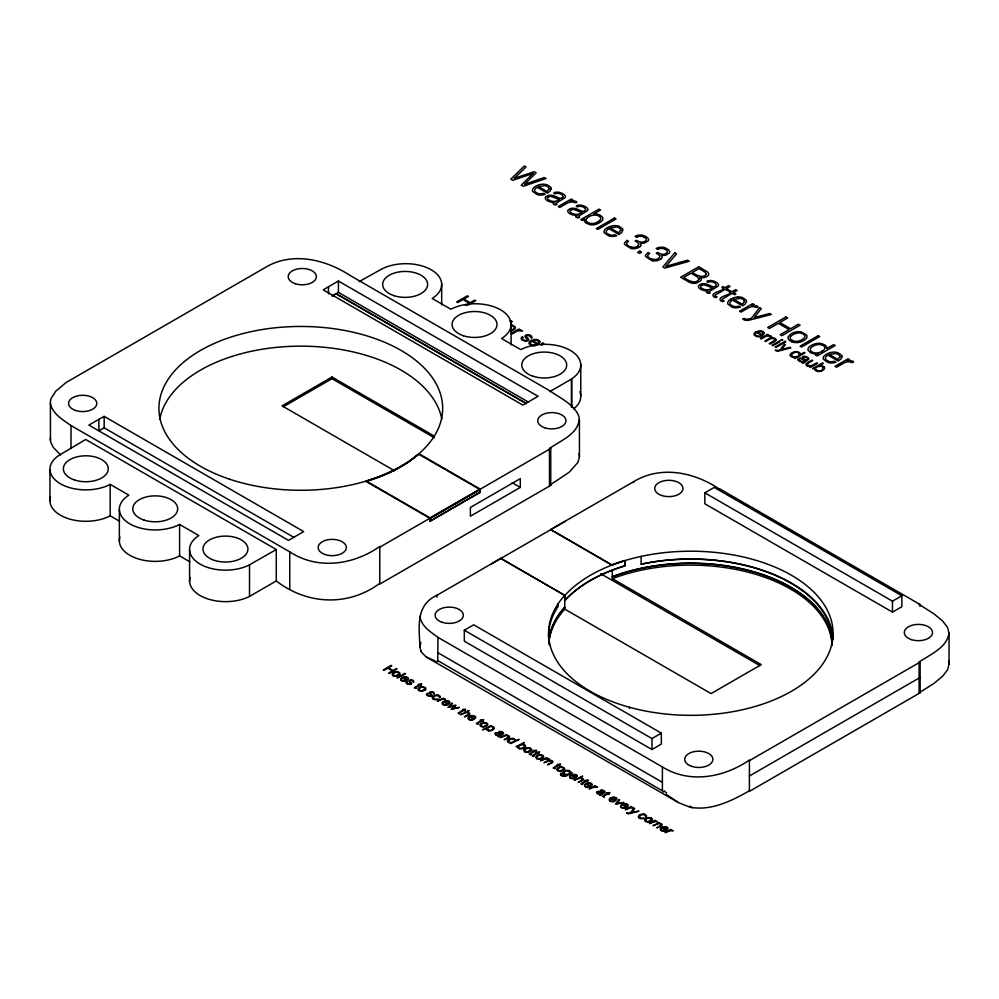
<?xml version="1.0" encoding="UTF-8"?>
<svg xmlns="http://www.w3.org/2000/svg" width="999" height="999" viewBox="0 0 999 999"><rect width="100%" height="100%" fill="white"/><g stroke="black" fill="none" stroke-linecap="round" stroke-linejoin="round"><path stroke-width="1.5" d="M50.425 403.446L50.425 440.334M548.888 643.331A141.671 81.793 0 0 1 564.772 609.128L564.735 595.304L500.786 558.391L436.9 595.279C415.422 605.107 419.043 627.11 419.992 646.952M579.432 419.68L579.432 456.568L577.922 462.4L569.28 472.19L549.487 485.377L549.487 448.489C560.464 440.571 580.456 433.241 579.058 416.783C574.425 403.996 558.903 397.515 549.962 390.859L349.837 275.312C325.649 259.553 292.245 251.211 265.334 267.47L66.246 382.417L55.682 391.283L50.961 398.751A33.754 19.493 0 0 0 50.899 405.794C54.383 414.91 63.387 420.217 71.004 425.549L289.76 551.848C317.682 570.217 353.421 564.959 379.782 546.465L379.782 584.078L550.736 485.377L550.736 448.489L549.487 448.489M949.05 633.254C946.652 648.039 930.044 654.445 919.105 662.075L919.105 692.806L933.865 683.478L942.744 676.123L947.539 669.829L949.05 663.998L949.05 633.254L947.539 627.422L942.744 621.116L933.865 613.773L919.105 604.432L919.954 604.432L919.954 606.356M500.786 558.391L564.735 595.416A141.783 81.856 0 0 0 558.179 603.683L558.179 606.343A141.87 81.906 0 0 0 549.475 645.192M550.699 529.57L612 565.072L550.699 529.57L633.703 481.643C660.876 465.122 694.417 472.152 719.455 489.173M437.1 661.263L437.312 661.251A3.009 1.598 64.7 0 0 437.737 661.113L437.962 637.374C430.681 631.967 421.016 626.148 419.992 616.208M420.816 642.394L419.992 646.578L420.716 650.749M410.601 683.641L410.664 683.453A2.872 1.661 0 0 0 410.302 682.816A12.163 7.018 0 0 0 409.627 682.205A6.006 3.472 0 0 1 409.016 681.568A2.473 1.424 0 0 1 408.803 680.918L409.153 680.431A2.772 1.598 0 0 1 409.578 680.169L409.765 680.094A1.998 1.149 0 0 1 410.601 679.907A2.235 1.286 0 0 1 411.551 679.944C414.51 679.495 413.973 684.165 413.136 681.842A1.336 0.774 0 0 0 413.136 681.555A2.098 1.211 0 0 0 412.962 681.268L412.774 681.081A3.709 2.148 0 0 0 412.225 680.731L411.463 680.456A1.349 0.774 0 0 0 411.026 680.419L410.377 680.531A1.461 0.849 0 0 0 410.065 680.694L409.84 681.118A3.109 1.798 0 0 0 410.114 681.618A12.488 7.205 0 0 0 410.826 682.317A6.044 3.484 0 0 1 411.413 682.979A2.697 1.561 0 0 1 411.6 683.641A1.361 0.787 0 0 1 411.488 683.878L411.251 684.128M415.384 687.799L419.755 685.189L421.341 685.489L420.292 684.877L421.84 683.978L418.306 684.365L419.105 684.814L414.385 687.836L416.283 688.448L415.409 687.974M477.272 723.538L481.643 720.928L483.229 721.216L482.18 720.616L483.741 719.717L480.207 720.092L480.994 720.554L476.286 723.501L478.184 724.188L477.31 723.713M530.157 754.07L534.527 751.46L536.113 751.748L535.064 751.148L536.625 750.249L533.091 750.624L533.878 751.086L529.17 754.02L531.068 754.72L530.169 754.22M533.166 755.806L537.524 753.196L539.123 753.483L538.074 752.884L539.622 751.985L536.088 752.359L536.888 752.821L532.18 755.756L534.065 756.455L533.191 755.981M554.195 767.944L558.553 765.334L560.152 765.621L559.103 765.022L560.651 764.123L557.117 764.497L557.917 764.959L553.196 767.969L555.094 768.593L554.208 768.094M581.843 783.903L586.201 781.293L587.799 781.593L586.75 780.981L588.299 780.082L584.765 780.469L585.551 780.918L580.881 783.79L582.742 784.552L581.83 784.04M603.471 796.39L607.842 793.78L609.427 794.08L608.379 793.468L609.939 792.569L606.405 792.956L607.192 793.406L602.484 796.353L604.383 797.04L603.483 796.553M545.566 197.228C548.613 193.569 554.27 195.654 557.767 197.49A21.141 12.2 0 0 0 558.154 197.665L558.941 197.989A6.381 3.684 0 0 0 559.902 198.326L561.251 198.314M430.981 695.504L431.093 695.242A2.872 1.661 0 0 0 430.731 694.617A12.163 7.018 0 0 0 430.07 694.005A6.006 3.472 0 0 1 429.445 693.368A2.473 1.424 0 0 1 429.245 692.707L429.595 692.22A2.772 1.598 0 0 1 430.02 691.97L430.207 691.895A1.998 1.149 0 0 1 431.031 691.708A2.235 1.286 0 0 1 431.98 691.745C434.94 691.296 434.415 695.953 433.578 693.643A1.336 0.774 0 0 0 433.566 693.356A2.098 1.211 0 0 0 433.391 693.069L433.091 692.782A3.709 2.148 0 0 0 432.654 692.519L431.905 692.257A1.349 0.774 0 0 0 431.456 692.207L430.806 692.319A1.461 0.849 0 0 0 430.494 692.482L430.269 692.919A3.109 1.798 0 0 0 430.544 693.418A12.488 7.205 0 0 0 431.256 694.118A6.044 3.484 0 0 1 431.843 694.78A2.697 1.561 0 0 1 432.03 695.441A1.361 0.787 0 0 1 431.93 695.679L431.78 695.841M541.008 344.742L542.794 342.807L543.693 343.331L541.858 345.304M454.707 705.781L451.223 709.203L459.328 707.417L452.46 708.928L455.969 705.481L455.244 705.057L449.163 707.067L452.497 703.471L451.848 703.096L447.952 707.317L454.682 705.769M637.562 246.254L638.623 245.092A4.645 2.685 0 0 0 638.523 243.719A6.319 3.646 0 0 0 638.186 243.207L637.275 242.357A15.772 9.103 0 0 0 635.139 241.059L636.45 240.297A20.217 11.676 0 0 0 638.661 241.408L639.735 241.795A5.445 3.147 0 0 0 640.809 242.033A4.071 2.348 0 0 0 642.906 242.033L644.455 241.546A6.981 4.021 0 0 0 645.179 241.146L646.103 240.272A3.871 2.235 0 0 0 646.253 239.236A4.97 2.872 0 0 0 645.591 238.212A8.292 4.795 0 0 0 644.093 237.15M792.769 353.346C787.949 357.492 800.099 358.391 799.212 353.609A3.009 1.736 0 0 0 798.438 352.897A4.133 2.385 0 0 0 798.114 352.722L797.951 352.647A2.922 1.686 0 0 0 797.077 352.397M509.502 739.822C505.344 743.918 517.407 742.881 513.961 739.46A2.635 1.523 0 0 0 512.749 739.035M98.851 419.343L88.874 425.099L288.511 540.372L303.684 531.58L104.171 416.383L98.851 419.343L98.951 430.756L104.171 427.834L294.243 537.574M328.446 286.788L338.424 281.019L538.074 396.291L522.802 405.07L323.289 289.872L328.446 286.788L328.546 293.943M332.192 295.991L338.424 292.382L528.633 402.197M332.342 296.091L336.226 293.768L526.311 403.509M359.103 281.643L381.456 269.181A35.902 20.729 0 0 1 431.181 269.755A35.902 20.729 0 0 1 432.18 298.464L450.861 309.253A35.902 20.729 0 0 1 500.586 309.827A35.902 20.729 0 0 1 501.585 338.536L520.816 349.638A35.902 20.729 0 0 1 570.267 350.374A35.902 20.729 0 0 1 571.528 378.921L571.528 407.355M570.404 201.311L572.852 199.9L571.341 199.026L558.241 206.581L559.765 207.455L566.183 203.746A15.822 9.141 0 0 1 568.456 202.647L569.355 202.347A6.031 3.484 0 0 1 570.866 202.048A4.995 2.885 0 0 1 573.364 202.148C575.998 203.808 578.945 201.661 574.675 201.086A4.258 2.46 0 0 0 573.426 200.961L570.454 201.336M584.64 219.156L582.33 220.492L580.819 219.618L599.013 209.103L600.536 209.977L593.818 214.086A6.618 3.821 0 0 1 596.703 214.161L597.177 214.236A8.604 4.97 0 0 1 600.461 215.422L602.484 217.245A7.58 4.383 0 0 1 602.797 219.181A9.078 5.245 0 0 1 601.86 220.841L601.648 221.066A13.761 7.942 0 0 1 599.375 222.789A15.335 8.854 0 0 1 596.341 224.176L595.541 224.413A8.067 4.658 0 0 1 593.106 224.825A7.105 4.096 0 0 1 590.234 224.675L586.588 223.351A7.692 4.446 0 0 1 584.427 220.342A5.844 3.372 0 0 1 584.69 219.193M434.403 436.151L331.98 377.023L282.068 405.844L394.455 470.729M283.416 406.73L331.98 378.683L434.215 437.712M465.347 305.482L469.28 303.209L462.949 299.55L457.692 302.572L456.68 301.998L467.395 295.804L468.406 296.391L463.811 299.051L470.142 302.709L474.75 300.05L475.761 300.637L467.719 305.269M518.331 330.357L519.78 329.52L518.893 329.008L511.176 333.454L512.075 333.978L515.846 331.793A9.316 5.382 0 0 1 517.195 331.144A3.871 2.235 0 0 1 518.606 330.781A2.935 1.698 0 0 1 520.079 330.844L522.527 330.869L520.854 330.219A2.51 1.449 0 0 0 520.117 330.145L518.369 330.369M276.273 549.512L249.525 564.822A35.902 20.729 0 0 1 200.087 564.098A35.902 20.729 0 0 1 198.826 535.551L179.595 524.438A35.902 20.729 0 0 1 129.858 523.863A35.902 20.729 0 0 1 128.859 495.154L110.19 484.378A35.902 20.729 0 0 1 60.452 483.791A35.902 20.729 0 0 1 59.453 455.082L85.702 439.485L276.273 549.512L276.273 580.956L249.65 596.328A35.902 20.729 0 0 1 208.167 599.025A35.902 20.729 0 0 1 190.085 577.372M549.675 391.67L571.653 378.983L571.653 407.43M751.648 305.956L754.095 304.533L752.584 303.659L739.485 311.226L741.008 312.1L747.427 308.391A15.822 9.141 0 0 1 749.7 307.292L750.599 306.993A6.031 3.484 0 0 1 752.11 306.693A4.995 2.885 0 0 1 754.607 306.793C757.242 308.454 760.189 306.306 755.918 305.731A4.258 2.46 0 0 0 754.67 305.594L751.698 305.981M430.057 517.907L480.044 489.048L480.044 492.17L430.057 521.028L430.057 517.907L366.171 481.019A142.058 82.018 0 0 0 418.856 453.721L480.044 489.048M379.782 547.19L550.736 448.489M430.244 518.469L480.157 489.647L480.157 492.407L430.244 521.228L430.244 518.469L366.171 481.481A141.87 81.906 0 0 0 410.601 460.651L418.818 454.245L480.157 489.647M769.455 339.323L765.621 341.533L764.784 341.059L770.204 337.887L770.217 336.626A3.871 2.235 0 0 0 769.73 336.313A2.872 1.661 0 0 0 767.419 335.914A2.273 1.311 0 0 0 766.77 336.026A6.406 3.696 0 0 0 765.034 336.763L761.188 338.973L760.351 338.499L767.494 334.378L768.318 334.865L767.244 335.477A3.122 1.798 0 0 1 769.118 335.477A3.796 2.185 0 0 1 770.741 336.039M520.304 487.412L470.392 516.233L470.392 507.442L520.304 478.633L520.304 487.412L512.237 482.754M817.831 353.796L815.521 355.12L817.045 355.994L835.239 345.492L833.728 344.618L826.623 348.489A6.618 3.821 0 0 0 826.498 346.828L826.348 346.553A8.604 4.97 0 0 0 824.3 344.655L821.141 343.494A7.58 4.383 0 0 0 817.806 343.306A9.078 5.245 0 0 0 814.922 343.843L814.51 343.968A13.761 7.942 0 0 0 811.875 345.092A15.335 8.854 0 0 0 809.153 347.028L808.553 347.727A7.905 4.57 0 0 0 808.016 348.901A7.08 4.083 0 0 0 808.266 350.562L810.576 352.672A7.867 4.545 0 0 0 813.823 353.733A7.293 4.208 0 0 0 815.783 353.933A5.844 3.372 0 0 0 817.781 353.758M491.57 563.811L565.059 521.378M847.152 361.089L849.6 359.677L848.089 358.803L834.989 366.358L836.513 367.232L842.931 363.524A15.822 9.141 0 0 1 845.204 362.425L846.103 362.125A6.031 3.484 0 0 1 847.614 361.825A4.995 2.885 0 0 1 850.099 361.925C852.734 363.586 855.681 361.438 851.423 360.864A4.258 2.46 0 0 0 850.174 360.739L847.202 361.114M464.31 630.232L473.701 624.812L661.338 733.154L661.338 744.105L651.96 749.525L464.31 641.183L464.31 630.232L651.96 738.561L661.338 733.154M704.832 492.832L714.21 487.412L901.86 595.741L901.86 606.705L892.469 612.112L704.832 503.783L704.832 492.832L892.469 601.161L901.86 595.741M564.697 595.454L565.047 595.254A142.145 82.068 0 0 1 624.887 560.601M564.622 600.711A141.783 81.856 0 0 1 624.987 565.809L624.987 560.651L624.887 565.859A142.145 82.068 0 0 0 565.047 600.411L564.697 600.599M442.482 698.9L443.531 698.301L437.287 701.161L440.684 699.949A6.768 3.909 0 0 1 441.658 699.475A2.46 1.424 0 0 1 443.768 699.225L445.529 699.275L444.318 698.813A1.823 1.049 0 0 0 443.781 698.751L442.507 698.913M500.062 735.027L500.949 734.515A4.508 2.61 0 0 1 499.887 734.165L497.29 733.241A1.249 0.724 0 0 0 496.628 733.316L496.191 733.503M517.682 746.44L516.046 746.628L524.475 742.507L521.403 744.292A2.872 1.661 0 0 1 523.039 744.33A3.684 2.123 0 0 1 524.45 744.842A4.208 2.435 0 0 1 524.737 745.029A3.284 1.898 0 0 1 525.324 745.616M544.193 759.402L540.521 760.763L546.778 757.904L545.929 758.391M601.623 793.656L602.497 793.144A4.508 2.61 0 0 1 601.435 792.794L598.838 791.87A1.249 0.724 0 0 0 598.189 791.945L597.739 792.132M626.773 813.011L627.572 812.824A2.735 1.573 0 0 0 627.847 813.011L628.471 813.174A3.434 1.986 0 0 0 629.857 812.899A3.372 1.948 0 0 1 630.481 812.749L633.965 808.241L634.69 808.653L631.668 812.474L638.973 811.138L630.044 813.461A6.144 3.546 0 0 1 628.945 813.661A2.26 1.311 0 0 1 628.046 813.661M749.4 760.651L920.141 662.075L920.141 692.806L749.4 791.383L749.4 760.052C723.988 777.484 689.797 784.04 662.399 766.957L437.962 637.374M749.4 776.011L920.141 677.434M749.4 790.783C735.401 798.713 720.541 806.43 704.258 807.879A33.529 19.356 0 0 1 695.441 807.929L692.469 807.654A24.638 24.138 -48.8 0 1 691.258 807.429A27.223 26.511 -37.8 0 1 690.134 807.192M379.782 583.354C348.102 606.78 307.155 604.82 276.273 580.956M411.014 684.278L407.105 683.903A2.972 1.711 0 0 1 406.768 681.53M431.443 696.078L427.535 695.704A2.972 1.711 0 0 1 427.197 693.318L427.972 693.756L427.485 694.455A1.523 0.874 0 0 0 427.522 694.767L427.997 695.279M495.516 733.091L495.891 732.916A1.923 1.111 0 0 1 497.14 732.717L500.174 733.703M510.939 331.206L514.735 329.22A4.808 2.772 0 0 0 515.147 326.948A4.283 2.473 0 0 0 514.76 326.523L514.26 326.124A6.781 3.909 0 0 0 513.623 325.736L512.687 325.337M510.014 321.466L510.814 321.578M498.788 735.776L495.929 735.189L494.93 733.653A2.185 1.261 0 0 1 495.529 733.091M549.487 485.377L550.736 485.377M919.105 662.075L920.141 662.075M919.105 692.806L920.141 692.806M821.153 366.283C807.392 366.958 823.426 375.886 822.814 367.008A4.021 2.323 0 0 0 822.264 366.645A3.009 1.736 0 0 0 821.153 366.271M565.484 774.462C576.598 773.913 562.849 766.87 564.385 774.038M690.109 807.242L678.833 802.809L666.021 794.28M434.952 660.876L426.086 656.88L421.291 652.047M519.542 748.676L518.518 748.226A3.097 1.786 0 0 1 517.682 746.453M568.718 770.541L569.755 770.991A3.122 1.798 0 0 1 570.566 772.776L572.215 772.589L567.157 775.511A7.055 4.071 0 0 1 565.971 776.073A3.309 1.911 0 0 1 564.66 776.36A2.897 1.673 0 0 1 563.236 776.248A3.072 1.773 0 0 1 562.862 776.161L562.087 775.848A6.918 3.996 0 0 1 561.55 775.549M609.627 234.852L607.13 233.516A5.382 3.109 0 0 1 606.543 232.817A5.669 3.272 0 0 1 606.268 231.368A6.918 3.996 0 0 1 607.105 229.957A9.928 5.732 0 0 1 608.828 228.634L618.993 234.503L621.74 232.48L622.901 230.02A6.856 3.959 0 0 0 622.427 228.646L619.005 226.286A7.318 4.221 0 0 0 617.407 225.836A7.867 4.533 0 0 0 614.035 225.612A11.014 6.356 0 0 0 607.579 227.56A14.136 8.167 0 0 0 605.169 229.283L604.957 229.508A8.541 4.933 0 0 0 604.083 231.169A7.155 4.133 0 0 0 604.37 232.842L608.553 235.814A7.08 4.096 0 0 0 611.725 236.426A7.592 4.383 0 0 0 614.248 236.276A11.576 6.681 0 0 0 616.708 235.689L615.022 234.715L613.211 235.152A4.983 2.872 0 0 1 611.376 235.19A5.432 3.134 0 0 1 609.627 234.852M804.819 359.34L805.256 359.528A3.084 1.786 0 0 0 805.931 359.752L806.518 359.702A2.91 1.673 0 0 0 806.98 359.49L807.367 359.203A1.898 1.099 0 0 0 807.617 358.653L806.88 357.767A5.507 3.184 0 0 0 805.793 357.217M500.349 733.778L500.674 733.915A2.423 1.399 0 0 0 501.211 734.09L501.61 734.078A2.123 1.224 0 0 0 502.035 733.89L502.247 733.741A1.511 0.874 0 0 0 502.534 733.229L501.948 732.529A4.321 2.498 0 0 0 501.098 732.105M601.898 792.407L602.235 792.544A2.423 1.399 0 0 0 602.759 792.719L603.171 792.707A2.123 1.224 0 0 0 603.583 792.519L603.808 792.369A1.511 0.874 0 0 0 604.083 791.857L603.508 791.171A4.321 2.498 0 0 0 602.659 790.733M804.607 359.253L800.748 358.004A2.46 1.411 0 0 0 799.15 358.254L798.676 358.479A2.835 1.636 0 0 0 797.951 359.103A2.91 1.686 0 0 0 798.238 360.439A4.895 2.822 0 0 0 802.846 361.85M601.735 792.332L598.688 791.345A1.923 1.111 0 0 0 597.439 791.545L597.065 791.72A2.185 1.261 0 0 0 596.465 792.282L597.489 793.818L600.349 794.405A1.311 0.762 0 0 0 599.825 795.204M791.658 341.67L790.609 341.134A9.69 5.594 0 0 1 788.686 339.51A7.592 4.383 0 0 1 788.199 336.925L790.634 334.153A15.972 9.216 0 0 1 791.795 333.454A13.137 7.58 0 0 1 794.505 332.305A9.053 5.232 0 0 1 797.826 331.705A7.692 4.446 0 0 1 801.21 331.955L806.543 335.027A7.967 4.595 0 0 1 806.318 338.411L805.906 338.886A14.111 8.154 0 0 1 802.771 341.071L801.148 341.77A10.402 6.006 0 0 1 799.462 342.257A8.117 4.683 0 0 1 791.62 341.708M402.26 680.431L402.609 680.581A2.348 1.361 0 0 0 403.534 680.781A2.148 1.236 0 0 0 404.508 680.744L405.806 681.006A4.958 2.86 0 0 1 404.757 681.256M443.731 704.37L444.068 704.52A2.348 1.361 0 0 0 444.992 704.72A2.148 1.236 0 0 0 445.966 704.682L447.277 704.944A4.958 2.86 0 0 1 446.216 705.194A3.546 2.048 0 0 1 442.707 704.407L442.42 704.233M469.567 719.292L469.905 719.442A2.348 1.361 0 0 0 470.829 719.642A2.148 1.236 0 0 0 471.815 719.592L473.114 719.854A4.958 2.86 0 0 1 472.065 720.104M571.116 777.921L571.465 778.071A2.148 1.236 0 0 0 573.364 778.221L574.662 778.496A4.958 2.86 0 0 1 573.613 778.733A3.546 2.048 0 0 1 570.104 777.959L569.805 777.784M661.862 830.319L662.2 830.456A2.348 1.361 0 0 0 663.124 830.669A2.148 1.236 0 0 0 664.11 830.619L665.409 830.881A4.958 2.86 0 0 1 664.36 831.131A3.546 2.048 0 0 1 660.851 830.356M480.944 726.535L484.215 726.997L487.337 725.486A3.496 2.023 0 0 0 487.637 723.838A4.033 2.323 0 0 0 486.351 722.889A4.121 2.373 0 0 0 481.043 723.338A4.121 2.373 0 0 0 480.881 726.41L480.794 726.448M645.441 821.515L648.863 822.065L651.985 820.541A3.496 2.023 0 0 0 652.285 818.893A4.033 2.323 0 0 0 650.998 817.944M393.057 675.799L396.478 676.348L399.6 674.837A3.496 2.023 0 0 0 399.9 673.176A4.033 2.323 0 0 0 398.613 672.227M524.65 751.772L528.084 752.322L531.206 750.811A3.496 2.023 0 0 0 531.505 749.163A4.033 2.323 0 0 0 530.207 748.201M536.675 758.716L540.097 759.265L543.219 757.754A3.496 2.023 0 0 0 543.531 756.093A4.033 2.323 0 0 0 542.232 755.144A4.121 2.373 0 0 0 536.925 755.606A4.121 2.373 0 0 0 536.775 758.678M636.688 237.275L635.064 236.338L636.001 235.864A7.055 4.071 0 0 1 639.135 235.077L641.171 235.04A5.544 3.197 0 0 1 643.643 235.552A15.222 8.791 0 0 1 646.003 236.676A10.165 5.869 0 0 1 647.739 237.974A6.019 3.472 0 0 1 648.301 240.796L644.867 242.919A5.607 3.234 0 0 1 643.668 243.169A4.97 2.872 0 0 1 642.419 243.257L640.197 242.982L640.983 244.355A5.594 3.234 0 0 1 640.122 246.553M657.767 249.438L656.143 248.514L657.08 248.039A7.055 4.071 0 0 1 660.227 247.252L662.25 247.215A5.544 3.197 0 0 1 664.722 247.715A15.222 8.791 0 0 1 667.095 248.851A10.165 5.869 0 0 1 668.818 250.137A6.019 3.472 0 0 1 669.392 252.972L665.946 255.095A5.607 3.234 0 0 1 664.76 255.344A4.97 2.872 0 0 1 663.498 255.419L661.276 255.145L662.062 256.518A5.594 3.234 0 0 1 661.201 258.716M531.855 341.183L537.837 344.643L540.147 342.008A4.033 2.335 0 0 0 539.872 341.196L538.511 340.097A4.645 2.685 0 0 0 536.913 339.535A5.857 3.384 0 0 0 531.206 340.597M522.252 337.063L523.151 337.587L522.489 338.549A2.098 1.211 0 0 0 522.552 338.973L523.201 339.672A6.094 3.521 0 0 0 523.651 339.972M536.126 345.13L534.715 344.98A2.96 1.711 0 0 1 533.366 345.042A3.234 1.873 0 0 1 532.092 344.767L531.618 344.568A3.709 2.135 0 0 1 530.494 343.656M919.954 604.432L719.455 488.686L719.455 489.647M526.311 403.596L336.226 293.768M612.137 570.192L612.375 576.885A141.671 81.793 0 0 1 757.092 572.976A141.671 81.793 0 0 1 832.092 644.53M612.375 576.885L612.375 578.646L761.275 664.622L711.076 693.593L564.772 609.128M600.736 573.726L759.927 665.634M437.962 652.747L662.399 782.329M437.962 660.701L662.662 790.971A2.897 1.823 55.9 0 0 662.936 791.37L663.536 792.045M689.859 806.143L692.469 807.654M426.548 657.18L678.021 802.359M402.435 677.984L406.78 680.494L408.454 678.583A2.935 1.698 0 0 0 408.254 677.984L407.417 677.272A4.108 2.373 0 0 0 402.247 677.384A4.108 2.373 0 0 0 401.123 680.244M469.742 716.845L474.088 719.342L475.761 717.432A2.935 1.698 0 0 0 475.561 716.845L474.725 716.133A4.108 2.373 0 0 0 469.555 716.246A4.108 2.373 0 0 0 468.419 719.105M437.887 699.275L436.376 699.125A2.323 1.336 0 0 1 435.539 699.188A2.048 1.186 0 0 1 434.727 699.063L434.165 698.85A2.647 1.523 0 0 1 433.291 698.139A2.423 1.399 0 0 1 433.266 697.489A3.222 1.861 0 0 1 433.691 696.865M644.005 818.268L642.482 818.119A2.323 1.336 0 0 1 641.658 818.193A2.048 1.186 0 0 1 640.846 818.069L640.272 817.844A2.647 1.523 0 0 1 639.397 817.132A2.423 1.399 0 0 1 639.372 816.483A3.222 1.861 0 0 1 639.81 815.858M406.868 681.58L407.08 682.554A1.523 0.874 0 0 0 407.093 682.966L407.555 683.478M560.938 773.338L561.625 773.738A1.936 1.124 0 0 0 561.75 774.949A5.02 2.897 0 0 0 562.612 775.461L563.561 775.773A2.223 1.286 0 0 0 564.772 775.786A3.259 1.873 0 0 0 565.859 775.449A9.028 5.207 0 0 0 566.858 774.937A2.872 1.661 0 0 1 565.222 774.887A3.684 2.123 0 0 1 563.811 774.387A4.208 2.435 0 0 1 563.523 774.2A3.284 1.898 0 0 1 562.937 773.601A3.596 2.073 0 0 1 563.324 771.977A6.181 3.571 0 0 1 565.584 770.654A3.284 1.898 0 0 1 568.743 770.516M50.499 496.915A35.902 20.729 0 0 0 68.581 518.743A35.902 20.729 0 0 0 110.19 515.809L119.518 521.203M119.905 536.987A35.902 20.729 0 0 0 137.987 558.816A35.902 20.729 0 0 0 179.595 555.881L189.847 561.8M249.525 596.253L249.525 564.822M667.02 827.16L667.856 827.859A2.935 1.698 0 0 1 668.056 828.458L666.383 830.369L662.037 827.859A3.059 1.773 0 0 0 661.6 830.444M627.36 804.257L628.196 804.969A2.935 1.698 0 0 1 628.396 805.556L626.723 807.479L622.377 804.969A3.059 1.773 0 0 0 621.94 807.542M615.946 797.664L616.783 798.376A2.935 1.698 0 0 1 616.982 798.963L615.309 800.886L610.963 798.376A3.059 1.773 0 0 0 610.526 800.961M576.273 774.762L577.11 775.474A2.935 1.698 0 0 1 577.31 776.061L575.636 777.984L571.291 775.474A3.059 1.773 0 0 0 570.854 778.059M448.888 701.211L449.725 701.922A2.935 1.698 0 0 1 449.925 702.509L448.251 704.432L443.906 701.922A3.059 1.773 0 0 0 443.469 704.507M722.464 300.237A7.655 4.421 0 0 0 724.125 300.961L722.876 301.686A13.074 7.555 0 0 0 721.965 301.373A5.495 3.172 0 0 1 720.579 300.687C716.982 296.516 730.182 295.167 730.694 292.482L728.845 291.421L730.107 290.684L731.955 291.745L735.601 289.648L737.112 290.522L733.478 292.632L735.926 294.043L734.665 294.767L732.205 293.356L723.239 298.539A15.672 9.053 0 0 0 722.339 299.088A2.035 1.174 0 0 0 721.99 299.45L722.489 300.224M715.434 296.179A7.655 4.421 0 0 0 717.095 296.915L715.858 297.627A13.074 7.555 0 0 0 714.947 297.315A5.495 3.172 0 0 1 713.548 296.628C709.952 292.457 723.151 291.109 723.663 288.424L721.815 287.362L723.089 286.626L724.924 287.7L728.571 285.589L730.082 286.463L726.448 288.574L728.895 289.985L727.634 290.709L725.187 289.298L716.208 294.48A15.672 9.053 0 0 0 715.321 295.03A2.035 1.174 0 0 0 714.959 295.392L715.459 296.166M609.477 800.686L609.74 800.886A3.546 2.048 0 0 0 613.311 801.722A4.958 2.86 0 0 0 614.335 801.398L613.036 801.123A2.148 1.236 0 0 1 611.201 800.986M60.452 454.795L53.384 447.552L50.899 442.682A33.754 19.493 0 0 1 50.45 437.999M754.532 335.177L755.319 335.814A4.433 2.56 0 0 0 759.677 336.75A6.306 3.646 0 0 0 760.988 336.338L759.327 336.001A2.735 1.586 0 0 1 758.079 336.064A2.997 1.723 0 0 1 756.905 335.801L756.468 335.614A3.422 1.973 0 0 1 755.431 334.777M529.532 344.093L530.369 344.78A4.783 2.76 0 0 0 535.089 345.791A6.818 3.934 0 0 0 535.963 345.492M790.384 355.731L791.57 356.743A3.946 2.273 0 0 0 795.504 357.355L794.267 358.079L795.092 358.554L805.007 352.834L804.183 352.36L800.261 354.62A3.659 2.11 0 0 0 800.162 353.409A4.683 2.71 0 0 0 799.237 352.497A5.37 3.097 0 0 0 798.638 352.16L798.213 351.985A3.759 2.173 0 0 0 797.327 351.748A4.57 2.647 0 0 0 793.943 351.948A7.867 4.545 0 0 0 790.821 353.683A4.246 2.448 0 0 0 790.334 355.744M948.675 661.101L949.05 663.998M579.058 453.671L579.432 456.568M662.399 790.284L662.399 766.957M892.469 601.161L892.469 612.112M651.96 738.561L651.96 749.525M612 564.959A141.783 81.856 0 0 1 641.108 556.406L641.108 564.223A141.783 81.856 0 0 1 832.03 645.429M633.703 481.643L633.703 482.604M558.179 603.683A141.87 81.906 0 0 0 629.482 707.267L629.482 708.441M580.769 364.41L580.769 395.854M565.047 595.254L565.047 600.411M511.088 324.001L511.088 344.955M479.795 489.448L479.795 492.157M441.683 283.928L441.683 304.882M436.9 595.279L436.9 597.19M429.882 518.256L429.882 520.979M338.424 281.019L338.424 292.382M331.98 377.023L331.98 378.683M289.76 551.848L289.76 588.736M189.585 550.049L189.585 581.48M179.595 524.438L179.595 555.881M119.356 509.69L119.356 541.133M110.19 484.378L110.19 515.809M104.171 416.383L104.171 427.834M71.004 425.549L71.004 448.601M49.95 469.617L49.95 501.061M159.703 419.43A141.87 81.906 0 0 1 300.449 346.154A141.87 81.906 0 0 1 441.808 419.031M579.845 391.77A35.902 20.729 0 0 1 573.551 408.941M420.941 650.511A24.638 12.275 -60 0 0 421.191 651.223A27.223 14.036 -56.3 0 0 421.428 651.897M611.95 565.084A141.87 81.906 0 0 1 624.937 560.651M641.108 556.406A142.145 82.068 0 0 1 832.916 636.912A142.145 82.068 0 0 1 629.482 707.267M612.375 578.646A141.671 81.793 0 0 1 756.118 574.437A141.671 81.793 0 0 1 832.067 645.029M548.963 640.771A141.671 81.793 0 0 1 564.772 607.367L564.622 607.28A141.783 81.856 0 0 0 548.876 640.734M612.137 576.748A141.783 81.856 0 0 1 757.13 572.752A141.783 81.856 0 0 1 832.229 644.467M641.108 564.223A142.145 82.068 0 0 1 833.029 639.31M437.05 661.65A26.449 15.372 81.2 0 1 435.002 661.65M666.595 792.994A26.449 18.282 57.6 0 1 664.31 790.858M545.529 197.228A5.345 3.084 0 0 0 546.066 199.675A8.504 4.908 0 0 0 547.477 200.774A9.953 5.744 0 0 0 548.214 201.161A9.216 5.32 0 0 0 554.532 202.335A3.559 2.048 0 0 0 553.246 203.646M553.421 203.671A1.511 0.874 0 0 0 553.658 204.033L553.796 204.158A3.809 2.198 0 0 0 555.169 204.932L557.03 204.445L555.681 203.858L556.068 203.184L564.885 197.839A4.92 2.847 0 0 0 565.309 197.178A4.433 2.56 0 0 0 565.384 196.204A6.144 3.546 0 0 0 564.535 194.942A11.401 6.581 0 0 0 560.639 192.732A6.943 4.008 0 0 0 558.216 192.183A5.732 3.309 0 0 0 555.706 192.283C552.547 192.295 553.758 194.68 556.131 193.519A4.096 2.36 0 0 1 559.927 193.756A10.115 5.832 0 0 1 561.913 194.768L563.261 196.603A3.459 1.998 0 0 1 562.824 197.39L562.112 197.927A5.332 3.084 0 0 1 561.251 198.314M576.997 215.309A9.216 5.32 0 0 1 570.666 214.148A9.953 5.744 0 0 1 569.954 213.749A8.504 4.908 0 0 1 568.518 212.662A5.345 3.084 0 0 1 567.994 210.202C571.128 206.593 576.698 208.591 580.232 210.464A21.141 12.2 0 0 0 580.631 210.639L581.418 210.964A6.381 3.684 0 0 0 582.38 211.301L583.728 211.288A5.332 3.084 0 0 0 584.59 210.901L585.289 210.364A3.459 1.998 0 0 0 585.726 209.578L584.39 207.742A10.115 5.832 0 0 0 582.405 206.731A4.096 2.36 0 0 0 578.583 206.456C576.236 207.717 575.012 205.232 578.171 205.257A5.732 3.309 0 0 1 580.694 205.157A6.943 4.008 0 0 1 583.116 205.694A11.401 6.581 0 0 1 587 207.904A6.144 3.546 0 0 1 587.862 209.178A4.433 2.56 0 0 1 587.774 210.152A4.92 2.847 0 0 1 587.35 210.814L578.546 216.159L578.146 216.833L579.507 217.42L577.647 217.894A3.809 2.198 0 0 1 576.273 217.133L576.123 217.008A1.511 0.874 0 0 1 575.899 216.646M575.711 216.621A3.559 2.048 0 0 1 577.047 215.347M586.825 218.306A11.376 6.568 0 0 1 589.223 216.533A8.891 5.132 0 0 1 593.955 215.097A6.094 3.521 0 0 1 596.54 215.247A5.257 3.034 0 0 1 598.301 215.796L598.576 215.921A7.38 4.258 0 0 1 599.375 216.408L599.999 216.945A5.245 3.022 0 0 1 600.411 217.507A5.707 3.297 0 0 1 600.561 219.068M586.838 218.319A7.692 4.446 0 0 0 586.076 219.63A5.682 3.284 0 0 0 586.301 221.116A5.395 3.122 0 0 0 587.062 221.978L587.512 222.302A6.231 3.596 0 0 0 594.567 223.277A7.492 4.321 0 0 0 595.491 222.952L597.377 222.078A12.163 7.018 0 0 0 599.5 220.629M600.574 219.068A7.88 4.545 0 0 1 599.475 220.617M636.6 237.225A5.445 3.147 0 0 1 644.193 237.1M640.047 246.528A7.992 4.608 0 0 1 631.393 248.639M631.468 248.451A8.741 5.045 0 0 1 630.344 248.189L624.625 244.43A5.557 3.209 0 0 1 624.5 242.994L626.972 240.309L628.596 241.246L626.91 242.769A4.558 2.622 0 0 0 626.723 243.731A5.744 3.309 0 0 0 627.11 244.693L627.996 245.604A9.141 5.282 0 0 0 629.12 246.328A6.906 3.984 0 0 0 630.993 247.04M637.699 246.328A5.619 3.247 0 0 1 631.043 246.99M665.184 249.325A8.292 4.795 0 0 1 666.683 250.387A4.97 2.872 0 0 1 667.344 251.411A3.871 2.235 0 0 1 667.182 252.447L666.258 253.321A6.981 4.021 0 0 1 665.534 253.709L663.985 254.196A4.071 2.348 0 0 1 661.887 254.196A5.445 3.147 0 0 1 660.826 253.958L659.752 253.584A20.217 11.676 0 0 1 657.542 252.46L656.218 253.222A15.772 9.103 0 0 1 658.366 254.52L659.265 255.382A6.319 3.646 0 0 1 659.615 255.894A4.645 2.685 0 0 1 659.702 257.255L658.641 258.429A5.619 3.247 0 0 1 652.122 259.153M657.679 249.388A5.445 3.147 0 0 1 665.272 249.263M661.138 258.691A7.992 4.608 0 0 1 652.484 260.814M652.559 260.627A8.741 5.045 0 0 1 651.423 260.364L645.704 256.593A5.557 3.209 0 0 1 645.591 255.17L648.064 252.472L649.675 253.409L647.989 254.945A4.558 2.622 0 0 0 647.802 255.906A5.744 3.309 0 0 0 648.189 256.868L649.075 257.779A9.141 5.282 0 0 0 650.199 258.491A6.906 3.984 0 0 0 652.072 259.216M701.385 277.622A4.795 2.76 0 0 0 704.857 277.397L706.305 276.86A9.266 5.357 0 0 0 706.78 276.598A7.255 4.196 0 0 0 708.316 275.337A5.182 2.997 0 0 0 708.603 273.514L708.154 272.702A9.678 5.582 0 0 0 707.342 271.853L698.813 266.721L680.619 277.235L688.049 281.518A14.473 8.354 0 0 0 690.696 282.754L691.733 283.054A6.469 3.734 0 0 0 693.456 283.329A5.607 3.234 0 0 0 695.566 283.254L695.916 283.192A6.244 3.609 0 0 0 696.99 282.929L700.799 280.607A5.994 3.459 0 0 0 701.236 279.708A4.858 2.81 0 0 0 701.186 278.771L699.899 277.21A5.482 3.159 0 0 0 701.398 277.597M706.38 292.058A3.559 2.048 0 0 1 707.717 290.784A9.216 5.32 0 0 1 701.335 289.585A9.953 5.744 0 0 1 700.611 289.186A8.504 4.908 0 0 1 699.175 288.099A5.345 3.084 0 0 1 698.663 285.639C701.798 282.03 707.367 284.028 710.901 285.901A21.141 12.2 0 0 0 711.288 286.076L712.075 286.401A6.381 3.684 0 0 0 713.036 286.738L714.385 286.725A5.332 3.084 0 0 0 715.247 286.338L715.958 285.801A3.459 1.998 0 0 0 716.395 285.015L715.059 283.179A10.115 5.832 0 0 0 713.061 282.168A4.096 2.36 0 0 0 709.24 281.893C706.905 283.154 705.681 280.682 708.84 280.694A5.732 3.309 0 0 1 711.35 280.594A6.943 4.008 0 0 1 713.773 281.131A11.401 6.581 0 0 1 717.669 283.341A6.144 3.546 0 0 1 718.518 284.615A4.433 2.56 0 0 1 718.443 285.589A4.92 2.847 0 0 1 718.019 286.251L709.203 291.596L708.815 292.27L710.164 292.857L708.416 293.369A3.809 2.198 0 0 1 706.942 292.57L706.855 292.507A1.511 0.874 0 0 1 706.555 292.083M730.756 301.348A9.928 5.732 0 0 1 732.492 300.025L742.644 305.894L745.404 303.883L746.565 301.423A6.856 3.959 0 0 0 746.091 300.037L742.669 297.677A7.318 4.221 0 0 0 741.071 297.227A7.867 4.533 0 0 0 737.699 297.003M731.243 298.951A11.014 6.356 0 0 1 737.687 296.953M731.181 298.926A14.136 8.167 0 0 0 728.82 300.674L728.621 300.911A8.541 4.933 0 0 0 727.734 302.56A7.155 4.133 0 0 0 728.034 304.233L732.217 307.217A7.08 4.096 0 0 0 735.376 307.817A7.592 4.383 0 0 0 737.911 307.667A11.576 6.681 0 0 0 740.371 307.093L738.686 306.106L736.875 306.543A4.983 2.872 0 0 1 735.039 306.581A5.432 3.134 0 0 1 733.291 306.243L730.781 304.907A5.382 3.109 0 0 1 730.194 304.208A5.669 3.272 0 0 1 729.932 302.772A6.918 3.996 0 0 1 730.769 301.348M795.366 333.541A7.755 4.483 0 0 1 797.914 332.967A5.682 3.284 0 0 1 800.536 333.054L802.746 333.791A8.691 5.02 0 0 1 803.596 334.315L804.657 335.389A5.37 3.097 0 0 1 804.857 336.85A7.355 4.246 0 0 1 803.858 338.311A12.825 7.405 0 0 1 801.673 339.872A11.638 6.718 0 0 1 799.65 340.759A7.98 4.608 0 0 1 797.102 341.333A5.607 3.234 0 0 1 794.467 341.258L790.871 339.535A5.407 3.122 0 0 1 790.197 337.55A7.255 4.196 0 0 1 790.946 336.238A11.701 6.756 0 0 1 795.391 333.566M824.887 346.89A8.042 4.645 0 0 1 821.977 351.198M822.115 351.311A11.376 6.568 0 0 1 819.305 352.535A7.468 4.308 0 0 1 817.007 352.959A5.682 3.284 0 0 1 814.435 352.834A5.395 3.122 0 0 1 812.936 352.385L812.387 352.135A6.381 3.684 0 0 1 811.213 347.502L812.774 346.441A12.163 7.018 0 0 1 815.284 345.217L815.621 345.105A7.667 4.433 0 0 1 817.981 344.593A5.757 3.322 0 0 1 820.666 344.68L822.589 345.279A7.58 4.371 0 0 1 823.438 345.741L823.875 346.054A5.157 2.985 0 0 1 824.6 346.915M530.307 343.668A4.433 2.56 0 0 1 531.943 341.246M531.093 340.534A8.317 4.808 0 0 0 529.707 341.571A4.645 2.685 0 0 0 529.458 344.106M522.102 337A4.083 2.36 0 0 0 522.539 340.284L525.549 341.258L527.947 340.784A3.721 2.148 0 0 0 528.271 340.572L528.746 339.91A3.721 2.148 0 0 0 528.483 338.998A8.317 4.808 0 0 0 527.672 338.087A18.419 10.627 0 0 1 526.798 337.225A4.271 2.473 0 0 1 526.311 336.438L526.635 335.839A2.01 1.161 0 0 1 527.072 335.627A1.611 0.924 0 0 1 527.772 335.477A1.861 1.074 0 0 1 528.571 335.527L530.869 337.025A1.836 1.061 0 0 1 530.869 337.437C532.592 340.584 532.692 334.478 528.683 334.827A3.072 1.773 0 0 0 527.385 334.765A2.722 1.573 0 0 0 526.51 334.927L525.973 335.127A3.809 2.198 0 0 0 525.399 335.477L524.925 336.151A3.397 1.961 0 0 0 525.199 337.05A8.267 4.77 0 0 0 526.048 337.924A16.733 9.665 0 0 1 526.972 338.773A3.959 2.285 0 0 1 527.472 339.548L527.222 340.072A2.11 1.211 0 0 1 526.91 340.284M527.035 340.422A2.498 1.436 0 0 1 523.801 339.91M511.038 330.319A7.068 4.083 0 0 0 513.623 328.771A3.721 2.148 0 0 0 514.073 327.148A2.91 1.686 0 0 0 513.848 326.948L513.374 326.523A5.12 2.947 0 0 0 512.862 326.223L512.325 325.986A2.985 1.723 0 0 0 511.563 325.786A3.347 1.936 0 0 0 510.988 325.724M510.976 324.987A4.908 2.835 0 0 1 511.975 325.112A4.308 2.485 0 0 1 512.687 325.337M510.077 320.691A1.573 0.912 0 0 1 510.539 320.716L511.663 321.129A6.381 3.684 0 0 1 512.337 321.591L511.525 322.065A2.897 1.673 0 0 0 510.814 321.578M393.144 675.749A4.121 2.373 0 0 1 393.306 672.677A4.121 2.373 0 0 1 398.576 672.265M402.01 680.569A3.059 1.773 0 0 1 402.472 678.009M404.782 681.33A3.546 2.048 0 0 1 401.248 680.469M410.364 684.065A1.973 1.136 0 0 1 407.792 683.428M430.794 695.866A1.973 1.136 0 0 1 428.221 695.229M437.949 695.167A3.472 2.01 0 0 1 439.135 695.591A5.02 2.897 0 0 1 439.735 695.966C441.645 696.703 438.911 699.225 439.373 697.29A2.373 1.374 0 0 0 439.435 696.84A2.048 1.186 0 0 0 439.21 696.403L438.998 696.203A3.172 1.823 0 0 0 438.461 695.878A2.223 1.286 0 0 0 437.649 695.641M437.974 695.092A4.271 2.473 0 0 0 433.841 695.941A5.969 3.447 0 0 0 432.654 696.753A3.372 1.948 0 0 0 432.767 698.713M437.987 699.35A3.721 2.148 0 0 1 432.929 698.963M433.891 696.915A4.033 2.323 0 0 1 437.662 695.516M442.582 704.183A4.108 2.373 0 0 1 443.718 701.323A4.108 2.373 0 0 1 448.801 701.286M469.305 719.417A3.059 1.773 0 0 1 469.78 716.87M472.09 720.192A3.546 2.048 0 0 1 468.556 719.33M485.989 723.313A3.721 2.148 0 0 1 486.351 723.526L486.55 725.174L483.566 726.535A2.398 1.386 0 0 1 482.442 726.498L480.606 724.999L482.829 723.201A3.234 1.873 0 0 1 483.916 722.951A2.423 1.399 0 0 1 486.026 723.326M493.768 729.183A3.334 1.923 0 0 0 494.193 727.672A3.009 1.736 0 0 0 493.856 727.284L493.169 726.785A3.122 1.798 0 0 0 490.084 726.31L491.046 725.736L482.592 729.869L486.351 728.446A2.872 1.661 0 0 0 486.426 729.395A3.684 2.123 0 0 0 487.15 730.119A4.208 2.435 0 0 0 487.624 730.381L487.787 730.456A3.047 1.761 0 0 0 488.648 730.706M493.518 729.133A4.92 2.847 0 0 1 488.623 730.893M496.428 734.752A1.686 0.974 0 0 1 496.028 733.441M500.249 735.189A2.822 1.636 0 0 1 496.491 734.74M498.264 736.575A1.311 0.762 0 0 1 498.826 735.801M498.476 736.55A1.623 0.937 0 0 0 499.063 736.887L502.659 734.277A2.348 1.361 0 0 0 503.508 733.154M503.434 733.154A2.635 1.523 0 0 0 503.071 732.604C502.197 731.268 497.827 730.968 498.876 732.217A1.948 1.124 0 0 1 501.148 732.055M509.627 739.872A3.659 2.11 0 0 1 512.749 738.948M507.967 740.084A3.334 1.923 0 0 0 507.542 741.595A3.009 1.736 0 0 0 507.879 741.995L508.566 742.482A3.097 1.786 0 0 0 511.65 742.969L510.689 743.531L519.118 739.422L515.384 740.821A2.872 1.661 0 0 0 515.309 739.872A3.684 2.123 0 0 0 514.585 739.148A4.208 2.435 0 0 0 514.11 738.885L513.948 738.823A3.047 1.761 0 0 0 513.086 738.561M508.216 740.134A4.92 2.847 0 0 1 513.111 738.373M525.362 745.616A3.596 2.073 0 0 1 524.937 747.252A6.181 3.571 0 0 1 522.677 748.563A3.284 1.898 0 0 1 519.517 748.713M524.75 751.735A4.121 2.373 0 0 1 524.9 748.663A4.121 2.373 0 0 1 530.182 748.239M545.953 758.403A2.448 1.411 0 0 1 547.402 758.391A2.947 1.698 0 0 1 548.676 758.828M548.651 758.853A2.373 1.374 0 0 1 549.537 760.089M549.438 760.077A3.259 1.886 0 0 1 549.238 760.401L549.65 760.339A2.547 1.474 0 0 1 550.811 760.364A3.084 1.786 0 0 1 552.147 760.838A4.196 2.423 0 0 1 552.41 761.001L552.872 761.475A1.961 1.136 0 0 1 552.909 762.062A2.735 1.586 0 0 1 552.435 762.612A7.905 4.558 0 0 1 551.673 763.111L547.489 764.784L551.735 762.287L551.748 761.3A3.034 1.761 0 0 0 551.361 761.063A2.26 1.299 0 0 0 549.55 760.751M549.525 760.701A4.296 2.485 0 0 0 547.727 761.425L544.005 762.774L548.264 760.276L548.276 759.29A3.034 1.761 0 0 0 547.889 759.053A2.26 1.299 0 0 0 546.066 758.74M544.243 759.427A4.296 2.485 0 0 1 546.041 758.691M565.484 774.462A2.36 1.361 0 0 1 564.622 774.175M561.55 775.536A4.608 2.66 0 0 1 560.776 774.937M560.889 774.887A2.547 1.474 0 0 1 560.839 773.301M569.979 777.734A4.108 2.373 0 0 1 571.103 774.874A4.108 2.373 0 0 1 576.186 774.837M585.889 786.725A3.059 1.773 0 0 1 586.363 784.178L590.671 786.65L592.345 784.739A2.935 1.698 0 0 0 592.145 784.153L591.308 783.441A4.108 2.373 0 0 0 586.138 783.553A4.108 2.373 0 0 0 585.002 786.413M585.139 786.638A3.546 2.048 0 0 0 588.673 787.499A4.958 2.86 0 0 0 589.697 787.162L588.399 786.9A2.148 1.236 0 0 1 586.563 786.762M593.693 787.262A2.46 1.424 0 0 1 595.791 787L597.564 787.05L596.341 786.588A1.823 1.049 0 0 0 595.816 786.525L594.542 786.688L595.566 786.076L594.917 785.701L589.323 788.935L592.707 787.724A6.768 3.909 0 0 1 593.681 787.249M597.577 792.082A1.686 0.974 0 0 0 597.976 793.393A2.822 1.636 0 0 0 601.798 793.818M600.037 795.179A1.623 0.937 0 0 0 600.624 795.516L604.22 792.906A2.348 1.361 0 0 0 605.057 791.782A2.635 1.523 0 0 0 604.62 791.233C603.783 789.897 599.325 789.597 600.436 790.846A1.948 1.124 0 0 1 602.709 790.684M609.64 800.636A4.108 2.373 0 0 1 610.776 797.776A4.108 2.373 0 0 1 615.859 797.739M621.053 807.229A4.108 2.373 0 0 1 622.19 804.37A4.108 2.373 0 0 1 627.272 804.32M621.191 807.454A3.546 2.048 0 0 0 624.725 808.316A4.958 2.86 0 0 0 625.749 807.979L624.45 807.716A2.148 1.236 0 0 1 622.614 807.579M627.996 813.71A2.935 1.698 0 0 1 626.798 813.011M644.068 814.173A3.472 2.01 0 0 1 645.242 814.597A5.02 2.897 0 0 1 645.841 814.959C647.752 815.696 645.017 818.231 645.479 816.283A2.373 1.374 0 0 0 645.541 815.833A2.048 1.186 0 0 0 645.329 815.409L644.979 815.109A3.172 1.823 0 0 0 644.567 814.884M639.959 814.934A4.271 2.473 0 0 1 644.08 814.098M639.872 814.909A5.969 3.447 0 0 0 638.773 815.758A3.372 1.948 0 0 0 638.873 817.719M644.093 818.343A3.721 2.148 0 0 1 639.048 817.969M639.997 815.908A4.033 2.323 0 0 1 643.768 814.51M643.856 814.635A2.373 1.374 0 0 1 644.705 814.897M645.529 821.465A4.121 2.373 0 0 1 645.691 818.393A4.121 2.373 0 0 1 650.961 817.981M660.714 830.119A4.108 2.373 0 0 1 661.85 827.259A4.108 2.373 0 0 1 666.932 827.222M669.417 830.981A2.46 1.424 0 0 1 671.515 830.718L673.276 830.768L672.065 830.294A1.823 1.049 0 0 0 671.528 830.244L670.254 830.406L671.278 829.794L670.629 829.42L665.034 832.642L668.431 831.43A6.768 3.909 0 0 1 669.405 830.968M824.387 367.37A3.759 2.173 0 0 0 823.963 366.858L823.651 366.608A5.37 3.097 0 0 0 823.288 366.371A4.683 2.71 0 0 0 821.49 365.734A3.659 2.11 0 0 0 819.405 365.671L823.326 363.411L822.502 362.937L812.587 368.656L814.66 368.406A3.946 2.273 0 0 0 815.771 370.654L817.045 371.266A3.771 2.173 0 0 0 817.482 371.378A4.246 2.448 0 0 0 821.028 371.128A7.955 4.595 0 0 0 823.925 369.455A4.57 2.647 0 0 0 824.45 367.357M806.992 365.909A5.345 3.084 0 0 0 810.651 366.396L809.665 366.97L810.489 367.445L817.619 363.324L816.795 362.849L811.188 365.759L808.166 365.472A4.471 2.585 0 0 1 807.617 365.11L807.542 363.636L812.786 360.539L811.962 360.065L807.267 362.774A5.569 3.209 0 0 0 806.355 363.449A3.147 1.823 0 0 0 805.956 364.173A2.885 1.661 0 0 0 806.355 365.135L806.842 365.547A6.269 3.621 0 0 0 807.167 365.759M802.185 362.912A1.673 0.962 0 0 1 802.896 361.925M802.459 362.887A2.073 1.199 0 0 0 803.196 363.299L808.403 359.528A2.535 1.461 0 0 0 808.765 358.554A3.347 1.936 0 0 0 808.291 357.854A6.131 3.534 0 0 0 806.018 356.606A3.372 1.948 0 0 0 802.584 356.606L802.959 357.355A2.485 1.436 0 0 1 805.856 357.155M803.346 361.438A3.921 2.26 0 0 1 799.887 360.589A2.298 1.324 0 0 1 798.975 359.453A1.686 0.974 0 0 1 799.537 359.003L800.299 358.716A1.586 0.912 0 0 1 800.923 358.666L804.245 359.852A5.744 3.322 0 0 0 805.594 360.289L804.345 361.014A2.585 1.486 0 0 1 803.321 361.351M792.919 353.409A4.658 2.697 0 0 1 797.09 352.235M778.046 351.061A2.885 1.661 0 0 1 776.91 351.074A1.911 1.111 0 0 1 776.086 350.811A4.545 2.622 0 0 1 775.286 350.249L776.335 350.037A3.147 1.811 0 0 0 776.66 350.249L777.447 350.449A2.622 1.511 0 0 0 778.221 350.374A5.907 3.409 0 0 0 779.22 350.112A4.296 2.485 0 0 1 780.019 349.912L784.44 344.168L785.364 344.705L781.518 349.563L789.934 347.34L790.833 347.852L779.445 350.811A7.83 4.52 0 0 1 778.046 351.061M770.691 336.064A3.022 1.748 0 0 1 771.852 337.575M771.727 337.575A4.158 2.398 0 0 1 771.453 338.037L772.227 337.937A3.159 1.823 0 0 1 773.451 337.987A3.721 2.148 0 0 1 774.762 338.386L774.962 338.486A5.345 3.084 0 0 1 775.486 338.798L776.086 339.398A2.498 1.436 0 0 1 776.123 340.147A3.484 2.01 0 0 1 775.524 340.846A10.065 5.807 0 0 1 774.55 341.496L770.054 344.093L769.23 343.619L774.637 340.447L774.662 339.185A3.871 2.235 0 0 0 774.163 338.873A2.872 1.661 0 0 0 771.852 338.474A2.273 1.311 0 0 0 771.203 338.586A6.406 3.696 0 0 0 769.48 339.323M755.256 334.79A4.108 2.373 0 0 1 756.767 332.542L762.225 335.689L764.36 333.254A3.734 2.16 0 0 0 764.11 332.492L763.036 331.593A4.433 2.56 0 0 0 761.375 330.956A5.42 3.122 0 0 0 756.093 331.943M755.981 331.893A7.705 4.446 0 0 0 754.695 332.842A4.296 2.485 0 0 0 754.47 335.189M487.062 728.771C494.493 734.964 494.717 721.128 487.062 728.771M518.281 746.802C518.956 749.999 526.635 747.577 523.638 745.054A2.36 1.361 0 0 0 522.777 744.767L520.017 745.129L518.281 746.728M699.013 279.096C696.041 284.99 687.487 280.269 683.803 277.372L691.033 273.202L695.604 275.849A22.665 13.087 0 0 1 697.564 277.11L699.013 279.096M399.175 673.726L395.829 675.873A2.398 1.386 0 0 1 394.705 675.848L392.869 674.337L395.092 672.552A3.234 1.873 0 0 1 396.178 672.302A2.423 1.399 0 0 1 397.302 672.339A2.56 1.474 0 0 1 398.239 672.664A3.721 2.148 0 0 1 398.613 672.876L399.175 673.726M425.025 688.648L421.678 690.796A2.398 1.386 0 0 1 420.554 690.771L418.706 689.26L420.929 687.462A3.234 1.873 0 0 1 422.028 687.225A2.423 1.399 0 0 1 424.125 687.587A3.721 2.148 0 0 1 424.45 687.799L425.025 688.648M530.781 749.712L527.435 751.86A2.398 1.386 0 0 1 526.311 751.822L524.463 750.324L526.698 748.526A3.234 1.873 0 0 1 527.784 748.276A2.423 1.399 0 0 1 528.908 748.313A2.56 1.474 0 0 1 529.845 748.638A3.721 2.148 0 0 1 530.207 748.85L530.781 749.712M542.794 756.643L539.46 758.803A2.398 1.386 0 0 1 538.336 758.765L536.488 757.254L538.711 755.469A3.234 1.873 0 0 1 539.81 755.219A2.423 1.399 0 0 1 540.921 755.256A2.56 1.474 0 0 1 541.858 755.581A3.721 2.148 0 0 1 542.232 755.793L542.794 756.643M563.823 768.793L560.489 770.941A2.398 1.386 0 0 1 559.365 770.903L557.517 769.405L559.74 767.607A3.234 1.873 0 0 1 560.839 767.357A2.423 1.399 0 0 1 562.937 767.731A3.721 2.148 0 0 1 563.261 767.931L563.823 768.793M651.56 819.442L648.214 821.59A2.398 1.386 0 0 1 647.09 821.565L645.254 820.054L647.477 818.268A3.234 1.873 0 0 1 648.576 818.019A2.423 1.399 0 0 1 649.687 818.056A2.56 1.474 0 0 1 650.624 818.368A3.721 2.148 0 0 1 650.998 818.593L651.56 819.442M407.592 678.608L406.68 679.745L402.984 677.672L405.919 677.272L407.592 678.608M449.051 702.547L448.151 703.683L444.443 701.61L447.377 701.211L449.051 702.509M474.9 717.469L473.938 718.631L470.279 716.533L473.214 716.121L474.9 717.469M538.948 342.045L537.637 343.656L532.604 340.759L536.638 340.209L538.948 342.045M549.238 188.736L547.002 191.471L538.449 186.538L545.317 185.602L548.151 186.863L549.238 188.736M576.448 776.098L575.536 777.234L571.84 775.162L574.837 774.762L576.448 776.136M591.483 784.777C589.61 780.319 583.116 786.737 591.47 784.877M620.879 230.095L618.631 232.829L610.089 227.897L616.957 226.96L619.792 228.222L620.879 230.095M616.121 799C614.572 794.742 607.392 800.561 616.108 799.1M627.534 805.594L626.623 806.73L622.926 804.657L625.923 804.257L627.534 805.619M667.195 828.483C665.359 824.025 658.803 830.419 667.182 828.596M744.542 301.486L742.294 304.233L733.753 299.3L740.609 298.351L743.456 299.613L744.542 301.486M763.261 333.291L762.037 334.777L757.379 332.093L761.126 331.581L763.261 333.291M840.047 356.618L837.799 359.365L829.257 354.433L836.113 353.496L838.948 354.757L840.047 356.618M706.418 274.026C704.22 278.808 695.641 275.387 692.494 272.352L699.075 268.556L704.944 272.078L706.418 274.088M551.261 188.661L550.099 191.121L547.352 193.144L537.187 187.275A9.928 5.732 0 0 0 535.452 188.586A6.918 3.996 0 0 0 534.627 190.01A5.669 3.272 0 0 0 534.902 191.446A5.382 3.109 0 0 0 535.489 192.145L537.986 193.494A5.432 3.134 0 0 0 539.747 193.818A4.983 2.872 0 0 0 541.57 193.794L543.381 193.356L545.079 194.33A11.576 6.681 0 0 1 542.607 194.917A7.592 4.383 0 0 1 540.084 195.055A7.08 4.096 0 0 1 536.925 194.455L532.729 191.483A7.155 4.133 0 0 1 532.442 189.798A8.541 4.933 0 0 1 533.329 188.149L533.541 187.924A14.136 8.167 0 0 1 535.876 186.164A11.014 6.356 0 0 1 542.382 184.203A7.867 4.533 0 0 1 545.766 184.478A7.318 4.221 0 0 1 547.365 184.927L550.786 187.288A6.856 3.959 0 0 1 551.261 188.661M842.057 356.556L840.908 359.016L838.149 361.026L827.984 355.157A9.928 5.732 0 0 0 826.248 356.481A6.918 3.996 0 0 0 825.424 357.904A5.669 3.272 0 0 0 825.711 359.34A5.382 3.109 0 0 0 826.285 360.04L828.783 361.376A5.432 3.134 0 0 0 830.544 361.713A4.983 2.872 0 0 0 832.379 361.675L834.177 361.251L835.876 362.225A11.576 6.681 0 0 1 833.416 362.812A7.592 4.383 0 0 1 830.881 362.949A7.08 4.096 0 0 1 827.721 362.337L823.526 359.378A7.155 4.133 0 0 1 823.238 357.692A8.541 4.933 0 0 1 824.125 356.044L824.337 355.819A14.136 8.167 0 0 1 826.685 354.058A11.014 6.356 0 0 1 833.178 352.098A7.867 4.533 0 0 1 836.575 352.372A7.318 4.221 0 0 1 838.161 352.822L841.595 355.182A6.856 3.959 0 0 1 842.057 356.556M458.254 713.086L459.627 714.085L459.365 712.986L463.611 710.514L465.197 710.813L464.148 710.202L465.709 709.302L462.712 709.377L462.962 710.139L458.279 713.011M468.906 713.998L464.473 716.857L468.793 715.122A7.992 4.62 0 0 0 469.418 714.71A2.16 1.249 0 0 0 469.817 714.098A2.285 1.324 0 0 0 469.68 713.423A3.659 2.11 0 0 0 468.731 712.687L468.431 712.549A2.385 1.374 0 0 0 467.632 712.337A5.869 3.384 0 0 0 466.158 712.262L469.118 710.551L460.676 714.672L464.348 713.298A8.916 5.145 0 0 1 464.91 712.999A3.047 1.761 0 0 1 465.546 712.774A2.323 1.349 0 0 1 468.194 713.036L468.906 713.686A1.324 0.762 0 0 1 468.906 713.998M508.578 736.9L504.145 739.76L508.454 738.024A7.992 4.62 0 0 0 509.09 737.612A2.16 1.249 0 0 0 509.478 737A2.285 1.324 0 0 0 509.34 736.325A3.659 2.11 0 0 0 508.404 735.589L508.104 735.451A2.385 1.374 0 0 0 507.292 735.239A5.869 3.384 0 0 0 505.819 735.164L506.593 734.715L500.349 737.574L504.02 736.201A8.916 5.145 0 0 1 504.57 735.901A3.047 1.761 0 0 1 505.219 735.676A2.323 1.349 0 0 1 507.854 735.938L508.566 736.588A1.324 0.762 0 0 1 508.578 736.9M582.479 779.57L578.046 782.429L582.367 780.694A7.992 4.62 0 0 0 582.991 780.281A2.285 1.324 0 0 0 583.254 778.995A3.659 2.11 0 0 0 582.317 778.258L582.017 778.121A2.385 1.374 0 0 0 581.206 777.909A5.869 3.384 0 0 0 579.732 777.834L582.692 776.123L574.263 780.244L577.922 778.87A8.916 5.145 0 0 1 578.483 778.571A3.047 1.761 0 0 1 579.12 778.346A2.323 1.349 0 0 1 581.768 778.608L582.479 779.257A1.324 0.762 0 0 1 582.479 779.57M661.201 825.024L656.768 827.884L661.088 826.136A7.992 4.62 0 0 0 661.713 825.736A2.285 1.324 0 0 0 661.975 824.437A3.659 2.11 0 0 0 661.026 823.7L660.726 823.563A2.385 1.374 0 0 0 659.927 823.351A5.869 3.384 0 0 0 658.453 823.276L659.228 822.826L652.971 825.686L656.643 824.325A8.916 5.145 0 0 1 657.205 824.025A3.047 1.761 0 0 1 657.841 823.788A2.323 1.349 0 0 1 660.489 824.063L661.201 824.712A1.324 0.762 0 0 1 661.201 825.024M759.565 307.692L751.448 318.244A7.892 4.558 0 0 0 749.999 318.619A11.326 6.543 0 0 1 748.363 319.043A4.82 2.785 0 0 1 746.715 319.218A1.898 1.099 0 0 1 745.778 319.081L745.279 318.856A5.769 3.334 0 0 1 744.68 318.456L742.756 318.856A8.342 4.82 0 0 0 744.205 319.892L744.63 320.08A3.197 1.848 0 0 0 745.729 320.354L747.826 320.342A14.373 8.292 0 0 0 750.386 319.88L771.29 314.46L769.642 313.511L754.208 317.582L761.25 308.666L759.565 307.692M618.93 799.562L615.471 804.033L623.975 802.472L616.645 803.795L619.63 799.974L618.93 799.562M674.75 252.834L662.874 266.983L664.772 268.082L689.285 261.226L687.487 260.19L665.858 266.371L676.548 253.871L674.75 252.834M425.437 689.747L422.315 691.271L418.893 690.721A4.121 2.373 0 0 1 419.143 687.599A4.121 2.373 0 0 1 424.413 687.187A4.033 2.323 0 0 1 425.736 688.099A3.496 2.023 0 0 1 425.437 689.747M564.248 769.892L561.126 771.403L557.704 770.853A4.121 2.373 0 0 1 557.954 767.744A4.121 2.373 0 0 1 563.224 767.319A4.033 2.323 0 0 1 564.547 768.243A3.496 2.023 0 0 1 564.248 769.892M533.066 173.476L521.216 185.202L523.114 186.289L546.091 178.546L544.318 177.522L524.525 184.303L536.151 172.815L534.228 171.703L514.235 178.371L526.036 166.97L524.325 165.984L510.826 179.196L512.724 180.295L533.066 173.476M548.439 197.04L548.289 197.128A2.985 1.723 0 0 0 547.614 197.777A3.472 1.998 0 0 0 548.026 199.338A5.719 3.297 0 0 0 548.913 200.025A9.765 5.632 0 0 0 550.911 200.924A6.806 3.934 0 0 0 553.134 201.398A5.057 2.922 0 0 0 555.407 201.336A4.183 2.41 0 0 0 556.231 201.136L559.565 199.4A10.552 6.094 0 0 1 557.08 198.589L550.998 196.416A2.91 1.673 0 0 0 549.85 196.503L548.439 197.04M570.916 210.015L570.766 210.102A2.985 1.723 0 0 0 570.092 210.752A3.472 1.998 0 0 0 570.491 212.312A5.719 3.297 0 0 0 571.391 212.999A9.765 5.632 0 0 0 573.389 213.886A6.806 3.934 0 0 0 575.611 214.373A5.057 2.922 0 0 0 577.872 214.31A4.183 2.41 0 0 0 578.696 214.111L582.03 212.375A10.552 6.094 0 0 1 579.557 211.563L573.476 209.39A2.91 1.673 0 0 0 572.327 209.478L570.916 210.015M701.573 285.452L701.423 285.539A2.985 1.723 0 0 0 700.749 286.189A3.472 1.998 0 0 0 701.161 287.749A5.719 3.297 0 0 0 702.047 288.436A9.765 5.632 0 0 0 704.045 289.335A6.806 3.934 0 0 0 706.268 289.81A5.057 2.922 0 0 0 708.541 289.747A4.183 2.41 0 0 0 709.365 289.548L712.699 287.812A10.552 6.094 0 0 1 710.214 287L704.145 284.827A2.91 1.673 0 0 0 702.984 284.915L701.573 285.452M614.51 218.044L596.316 228.559L597.827 229.433L616.033 218.931L614.51 218.044M639.822 251.111L637.599 252.385L639.435 253.459L641.658 252.173L639.822 251.111M785.901 316.995L767.707 327.51L769.417 328.496L778.346 323.351L789.11 329.57L780.194 334.715L781.905 335.714L800.112 325.199L798.388 324.213L790.571 328.721L779.807 322.502L787.624 317.994L785.901 316.995M779.195 341.146L772.065 345.254L772.889 345.741L780.019 341.621L779.195 341.146M781.93 339.51L780.706 340.222L782.841 340.035L781.93 339.51M785.027 341.296L775.112 347.028L775.948 347.502L785.863 341.77L785.027 341.296M818.231 335.664L800.037 346.178L801.548 347.053L819.742 336.538L818.231 335.664M391.046 665.471L383.254 669.967L383.991 670.391L387.812 668.194L392.42 670.853L388.599 673.051L389.335 673.476L397.115 668.98L396.391 668.556L393.044 670.491L388.436 667.832L391.783 665.896L391.046 665.471M404.87 673.451L397.09 677.946L405.519 673.826L404.87 673.451M630.981 806.518L625.374 809.752L628.771 808.541A6.768 3.909 0 0 1 629.745 808.066A2.46 1.424 0 0 1 631.855 807.816L633.628 807.879L632.404 807.404A1.823 1.049 0 0 0 631.868 807.342L630.594 807.517L631.618 806.892L630.981 806.518M655.007 820.391L649.412 823.626L652.809 822.414A6.768 3.909 0 0 1 653.771 821.952A2.46 1.424 0 0 1 655.893 821.702L657.654 821.752L656.443 821.278A1.823 1.049 0 0 0 655.906 821.228L654.632 821.39L655.656 820.766L655.007 820.391M229.395 479.145A141.87 81.906 0 0 0 442.669 408.678A141.87 81.906 0 0 0 230.319 337.275A141.87 81.906 0 0 0 229.395 479.145M295.242 283.704A14.123 8.154 0 0 0 316.408 276.648A14.123 8.154 0 0 0 295.242 269.58A14.123 8.154 0 0 0 295.242 283.704M544.792 427.784A14.123 8.154 0 0 0 565.971 420.729A14.123 8.154 0 0 0 544.792 413.673A14.123 8.154 0 0 0 544.792 427.784M75.624 410.489A14.123 8.154 0 0 0 96.803 403.434A14.123 8.154 0 0 0 75.624 396.378A14.123 8.154 0 0 0 75.624 410.489M325.187 554.57A14.123 8.154 0 0 0 346.353 547.514A14.123 8.154 0 0 0 325.187 540.459A14.123 8.154 0 0 0 325.187 554.57M144.006 520.067A22.465 12.962 0 0 0 177.697 508.841A22.465 12.962 0 0 0 144.006 497.602A22.465 12.962 0 0 0 144.006 520.067M212.287 559.565A22.465 12.962 0 0 0 247.802 550.399A22.465 12.962 0 0 0 216.308 537.225A22.465 12.962 0 0 0 212.287 559.565M74.6 479.995A22.465 12.962 0 0 0 108.292 468.768A22.465 12.962 0 0 0 74.6 457.542A22.465 12.962 0 0 0 74.6 479.995M463.324 335.714A22.465 12.962 0 0 0 497.015 324.475A22.465 12.962 0 0 0 463.324 313.249A22.465 12.962 0 0 0 463.324 335.714M533.004 376.248A22.465 12.962 0 0 0 566.695 365.022A22.465 12.962 0 0 0 533.004 353.796A22.465 12.962 0 0 0 533.004 376.248M393.918 295.642A22.465 12.962 0 0 0 427.609 284.403A22.465 12.962 0 0 0 393.918 273.177A22.465 12.962 0 0 0 393.918 295.642M911.35 639.597A14.123 8.154 0 0 0 932.517 632.542A14.123 8.154 0 0 0 911.35 625.486A14.123 8.154 0 0 0 911.35 639.597M661.788 495.516A14.123 8.154 0 0 0 682.966 488.461A14.123 8.154 0 0 0 661.788 481.393A14.123 8.154 0 0 0 661.788 495.516M691.733 766.383A14.123 8.154 0 0 0 712.911 759.327A14.123 8.154 0 0 0 691.733 752.272A14.123 8.154 0 0 0 691.733 766.383M442.182 622.302A14.123 8.154 0 0 0 463.349 615.247A14.123 8.154 0 0 0 442.182 608.191A14.123 8.154 0 0 0 442.182 622.302"/></g></svg>
